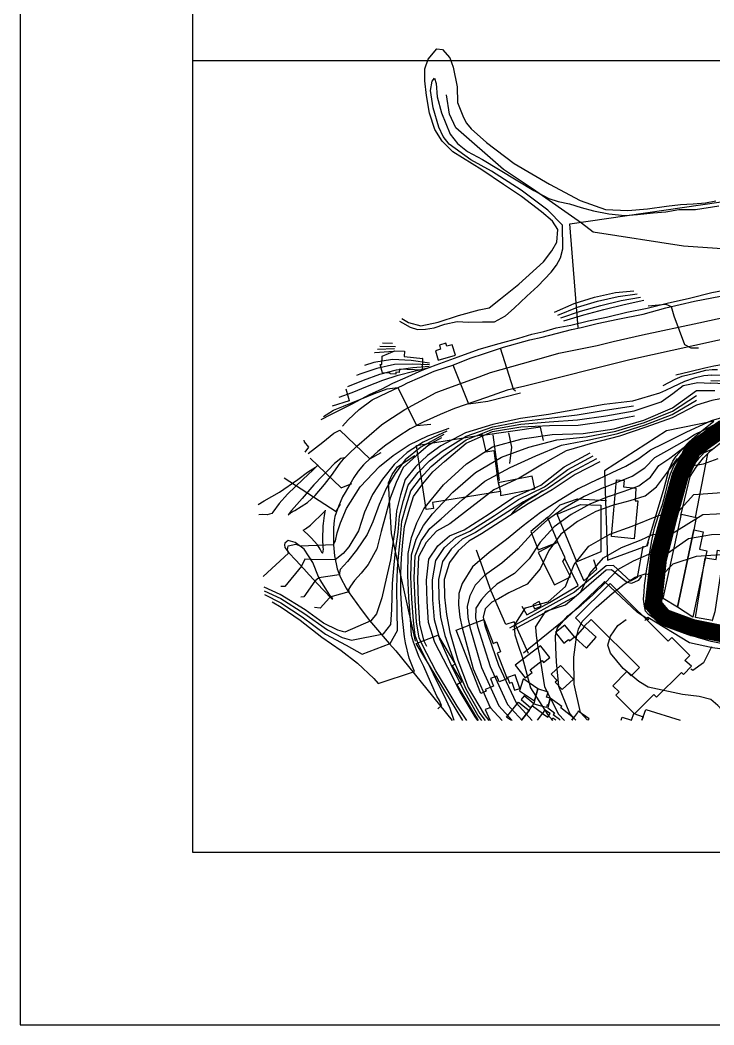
# Model space of a CAD drawing. Header units: millimetres. Extents: x 387 to 811, y 539 to 827.
# Drawn here: x 486.02 to 491.72, y 684.72 to 692.96 of the extents above; entities that cross this region are included whole.
import ezdxf

# ---------------------------------------------------------------- set-up
doc = ezdxf.new("R2010")
doc.units = ezdxf.units.MM
for name, color, linetype in [('7', 8, 'Continuous'), ('CORTE_PAPEL', 7, 'Continuous'), ('FORMATO', 6, 'Continuous')]:
    doc.layers.add(name, color=color, linetype=linetype)

msp = doc.modelspace()

# ---------------------------------------------------------------- linework, layer by layer
msp.add_line((501.0288, 692.6285, 74.5159), (487.4366, 692.6285, 74.5159))
at = {"layer": '7', "extrusion": (0.029306, 0.001412, 0.999569), "elevation": 88.6744}
for points in [[(666.0296, -520.8818), (666.8836, -520.8546), (667.0767, -522.8811), (666.8427, -522.8919), (666.7807, -523.4844), (666.8226, -523.4985), (666.7263, -523.6836), (666.6951, -523.6915)], [(663.5244, -519.426), (664.4171, -519.2702), (664.832, -519.2667), (664.9, -519.2985), (664.9591, -519.3465), (665.045, -519.4915)], [(664.2122, -521.3279), (663.9592, -521.267), (663.9313, -521.2111), (664.0647, -521.0781), (664.0651, -521.0178), (663.8629, -520.7482), (663.5942, -520.1996)], [(663.9672, -521.3046), (663.9342, -521.2743), (663.9127, -521.2183), (663.9235, -521.1798), (664.0321, -521.0606), (664.0302, -521.0164), (663.8318, -520.7624), (663.5764, -520.2258)], [(663.6079, -521.3466), (663.6705, -521.2581), (663.9375, -520.9985), (663.931, -520.9923), (663.647, -520.6664), (663.3834, -520.3045)]]:
    msp.add_lwpolyline(points, dxfattribs=at)
at = {"layer": '7', "const_width": 0.1416, "elevation": 74.5159}
msp.add_lwpolyline([(493.8852, 687.5099), (491.5409, 687.977), (491.3043, 688.0638), (491.2176, 688.1663), (491.2649, 688.5924), (491.4384, 689.2237), (491.5409, 689.4368), (491.7853, 689.6104), (492.0534, 689.6972)], dxfattribs=at)
at = {"layer": '7'}
for points in [[(489.1525, 690.5146, 73.4181), (489.2082, 690.4819, 73.4165), (489.3097, 690.4529, 73.4136), (489.4512, 690.4832, 73.4094), (489.6202, 690.5395, 73.4044), (489.7884, 690.5855, 73.3994), (489.8713, 690.6021, 73.3969), (489.9628, 690.6753, 73.3941), (490.1141, 690.7958, 73.3895), (490.3162, 690.9789, 73.3833), (490.3857, 691.0685, 73.3812), (490.4255, 691.1414, 73.3799), (490.4348, 691.2446, 73.3795), (490.3896, 691.3133, 73.3807), (490.2989, 691.3901, 73.3833), (490.1352, 691.5143, 73.3879), (489.9887, 691.6121, 73.392), (489.8099, 691.7335, 73.3971), (489.5728, 691.8805, 73.4038), (489.4849, 691.9698, 73.4063), (489.4259, 692.0633, 73.4079), (489.3814, 692.1997, 73.409), (489.355, 692.3447, 73.4096), (489.343, 692.4624, 73.4098), (489.3431, 692.5616, 73.4096), (489.3699, 692.6404, 73.4087), (489.4419, 692.7252, 73.4065), (489.4878, 692.7216, 73.4052), (489.5489, 692.6524, 73.4035), (489.5756, 692.5762, 73.4028), (489.607, 692.4144, 73.4021), (489.6119, 692.286, 73.4021), (489.6589, 692.1626, 73.4009), (489.6842, 692.1163, 73.4002), (489.7219, 692.0702, 73.3992), (489.8485, 691.9572, 73.3957), (490.0747, 691.7855, 73.3893), (490.3666, 691.6173, 73.3809), (490.6165, 691.4821, 73.3738), (490.8266, 691.4089, 73.3678), (491.0076, 691.4003, 73.3625), (491.1701, 691.4124, 73.3577), (491.3253, 691.4357, 73.3531), (491.4409, 691.4505, 73.3497), (491.5443, 691.4536, 73.3466), (491.6454, 691.4637, 73.3437), (491.7309, 691.4785, 73.3411)], [(489.1346, 690.4918, 73.4411), (489.1594, 690.4795, 73.4404), (489.2209, 690.4421, 73.4386), (489.2837, 690.4241, 73.4368), (489.347, 690.428, 73.435), (489.4192, 690.4389, 73.4328), (489.5074, 690.4683, 73.4302), (489.6092, 690.49, 73.4272), (489.702, 690.4832, 73.4245), (489.8163, 690.4872, 73.4211), (489.9144, 690.4862, 73.4182), (490.0058, 690.537, 73.4155), (490.0757, 690.5977, 73.4134), (490.1797, 690.6969, 73.4102), (490.2698, 690.7788, 73.4074), (490.3798, 690.8937, 73.404), (490.4225, 690.9517, 73.4027), (490.4557, 691.0123, 73.4016), (490.476, 691.0849, 73.4009), (490.4734, 691.2788, 73.4007), (490.3521, 691.4032, 73.4041), (490.1335, 691.5658, 73.4103), (489.8899, 691.7229, 73.4172), (489.7204, 691.8145, 73.422), (489.5417, 691.9434, 73.4271), (489.4918, 692.0067, 73.4285), (489.4578, 692.0842, 73.4294), (489.411, 692.2412, 73.4305), (489.3889, 692.3842, 73.431), (489.4014, 692.4605, 73.4305), (489.421, 692.485, 73.4299), (489.4344, 692.4426, 73.4295), (489.4451, 692.3321, 73.4294), (489.4793, 692.2009, 73.4286), (489.5502, 692.0273, 73.4267), (489.6114, 691.9494, 73.4251), (489.6919, 691.8849, 73.4228), (489.8149, 691.8176, 73.4193), (490.2369, 691.5653, 73.4073), (490.359, 691.4993, 73.4038), (490.4382, 691.4747, 73.4015), (490.5307, 691.456, 73.3988), (490.6246, 691.4243, 73.3961), (490.7278, 691.3972, 73.3931), (490.8535, 691.374, 73.3895), (490.9827, 691.3586, 73.3857), (491.0883, 691.368, 73.3826), (491.216, 691.381, 73.3788), (491.3203, 691.3886, 73.3757), (491.4264, 691.4085, 73.3726), (491.5647, 691.4075, 73.3686), (491.7566, 691.439, 73.3629)], [(491.918, 691.0633, 73.404), (491.8217, 691.0831, 73.4075), (491.4647, 691.1079, 73.4154), (490.723, 691.223, 73.4352), (490.6293, 691.2967, 73.4325), (490.226, 691.5784, 73.4242), (489.9873, 691.7369, 73.4204), (489.5965, 692.078, 73.4302), (489.5438, 692.1896, 73.4332), (489.52, 692.3481, 73.4355)], [(488.4918, 689.6863, 73.9335), (488.5702, 689.726, 73.931), (488.6799, 689.7815, 73.9273), (488.7464, 689.8141, 73.925), (488.8945, 689.8948, 73.9114), (488.9865, 689.9357, 73.9059), (489.0793, 689.983, 73.9007), (489.1818, 690.0269, 73.8839), (489.3199, 690.0895, 73.8749), (489.4355, 690.1329, 73.8665), (489.616, 690.2001, 73.8514), (489.7876, 690.2616, 73.8369), (489.9529, 690.3083, 73.8223), (490.1135, 690.3526, 73.8012), (490.2211, 690.3865, 73.7953), (490.318, 690.4089, 73.7832), (490.4216, 690.4376, 73.773), (490.5409, 690.4606, 73.7667), (490.6858, 690.4962, 73.7506), (490.8342, 690.5241, 73.7208), (491.001, 690.5654, 73.7129), (491.1661, 690.5989, 73.7006), (491.3308, 690.6413, 73.6771), (491.5159, 690.682, 73.6665), (491.6981, 690.7263, 73.6537), (491.8742, 690.7612, 73.6364)], [(490.4072, 690.567, 73.4934), (490.5678, 690.6385, 73.4886), (490.7347, 690.69, 73.4836), (490.9064, 690.7282, 73.4786), (491.058, 690.7423, 73.4741)], [(490.4331, 690.5427, 73.5151), (490.5945, 690.6069, 73.5103), (490.7606, 690.6561, 73.5054), (490.9303, 690.6951, 73.5003), (491.0851, 690.7161, 73.4958)], [(488.6677, 689.6297, 73.9115), (488.7132, 689.6828, 73.91), (488.8026, 689.7684, 73.9051), (488.91, 689.8468, 73.8975), (489.0373, 689.906, 73.887), (489.1651, 689.9674, 73.8764), (489.1998, 689.9856, 73.8711), (489.3007, 690.0311, 73.8636), (489.4186, 690.0817, 73.8509), (489.5132, 690.1123, 73.8389), (489.5716, 690.1315, 73.8371), (489.7136, 690.1889, 73.8259), (489.8319, 690.2276, 73.8132), (489.93, 690.2607, 73.7988), (489.9878, 690.2792, 73.7947), (490.205, 690.3393, 73.7763), (490.3045, 690.3616, 73.7662), (490.5451, 690.4241, 73.74), (490.6245, 690.4396, 73.7262), (490.7568, 690.4741, 73.7148), (490.926, 690.5096, 73.7024), (491.135, 690.5504, 73.6839), (491.3197, 690.6005, 73.662), (491.5563, 690.6565, 73.6382), (491.7678, 690.6982, 73.6221)], [(490.4589, 690.5185, 73.5368), (490.6209, 690.5753, 73.532), (490.7864, 690.622, 73.5271), (490.9541, 690.6621, 73.5221), (491.112, 690.6902, 73.5175)], [(490.4846, 690.4943, 73.5586), (490.6475, 690.5437, 73.5537), (490.8122, 690.588, 73.5488), (490.9779, 690.6291, 73.5439), (491.1388, 690.664, 73.5391)], [(491.1745, 690.6177, 73.6503), (491.3205, 690.633, 73.646), (491.3651, 690.6131, 73.6448), (491.3871, 690.5364, 73.6442), (491.4735, 690.3017, 73.642), (491.5253, 690.273, 73.6405), (491.5891, 690.2736, 73.6387)], [(488.6815, 689.3661, 73.944), (488.6815, 689.3661, 73.944), (488.7175, 689.4045, 73.935), (488.7842, 689.4668, 73.9244), (488.9882, 689.6431, 73.8991), (489.0212, 689.6667, 73.8927), (489.1797, 689.7674, 73.8725), (489.4359, 689.9061, 73.847), (489.5316, 689.9439, 73.8372), (489.7898, 690.0368, 73.814), (489.8823, 690.0703, 73.8068), (490.3181, 690.1942, 73.7629), (490.4432, 690.229, 73.7562), (490.7582, 690.2932, 73.7191), (490.8889, 690.3244, 73.7074), (491.13, 690.3795, 73.6854), (491.5914, 690.4784, 73.6383), (491.9785, 690.5626, 73.6017)], [(492.2779, 690.4509, 73.5911), (491.025, 690.1754, 73.7058), (490.1627, 689.9601, 73.7774), (490.0191, 689.9273, 73.7913), (489.8498, 689.866, 73.8101), (489.5868, 689.7752, 73.8388), (489.4695, 689.7272, 73.849), (489.3291, 689.6628, 73.8622), (489.2219, 689.6094, 73.8721), (489.1208, 689.5438, 73.886), (489.0233, 689.474, 73.8929), (488.9572, 689.4219, 73.8968), (488.8991, 689.3707, 73.9023), (488.8405, 689.3144, 73.9216), (488.796, 689.2622, 73.9246), (488.7595, 689.2112, 73.9318), (488.7262, 689.1531, 73.9387), (488.6888, 689.088, 73.948), (488.6662, 689.0502, 73.9547), (488.6343, 688.9723, 73.9659), (488.603, 688.8896, 73.9765), (488.5973, 688.8568, 73.983), (488.5936, 688.798, 73.9911), (488.5917, 688.7608, 74.0017), (488.5942, 688.6568, 74.0198), (488.6005, 688.5685, 74.0336), (488.6224, 688.4604, 74.0466), (488.6493, 688.3887, 74.0665), (488.696, 688.3008, 74.0767), (488.7121, 688.2737, 74.0844), (488.8199, 688.1283, 74.1045), (488.8876, 688.0365, 74.1114), (489.0512, 687.8482, 74.1511), (489.1054, 687.7875, 74.1615), (489.5679, 687.2175, 74.2235)], [(488.9953, 690.3138, 73.6474), (489.0764, 690.3121, 73.645)], [(489.0844, 690.2443, 73.7122), (488.9328, 690.2325, 73.7166), (488.9305, 690.2319, 73.7167)], [(489.0928, 690.2646, 73.6894), (488.9531, 690.2604, 73.6935)], [(488.9742, 690.2871, 73.6704), (489.1011, 690.2848, 73.6667)], [(489.9608, 690.2741, 73.7762), (490.067, 689.9376, 73.7735), (490.0869, 689.9219, 73.773)], [(489.3806, 690.1352, 73.7709), (489.2381, 690.1409, 73.7751), (489.0936, 690.1357, 73.7793), (488.9487, 690.1052, 73.7836), (488.8083, 690.0567, 73.7878), (488.7818, 690.047, 73.7886)], [(489.382, 690.1474, 73.7484), (489.2314, 690.1704, 73.7528), (489.0783, 690.1792, 73.7573), (488.9246, 690.1534, 73.7618), (488.8475, 690.1285, 73.7641)], [(489.5724, 690.133, 73.8102), (489.7009, 689.8148, 73.8069), (489.8583, 689.8354, 73.8022), (490.1285, 689.9033, 73.7942)], [(491.4024, 690.0517, 73.9137), (491.5187, 690.0784, 73.9103), (491.64, 690.1088, 73.9066), (491.7151, 690.1268, 73.9044), (491.7925, 690.1398, 73.9021)], [(491.6993, 690.05, 74.0172), (491.9486, 690.0574, 74.0099), (492.1933, 690.104, 74.0026), (492.4389, 690.1407, 73.9954), (492.6845, 690.1263, 73.9882), (492.927, 690.0672, 73.9812), (493.1698, 690.0084, 73.9741), (493.4067, 689.9318, 73.9673), (493.6307, 689.8259, 73.9609), (493.8451, 689.6986, 73.9548), (494.0367, 689.5987, 73.9493), (494.0625, 689.5888, 73.9485), (494.1743, 689.5699, 73.9453), (494.269, 689.5587, 73.9425), (494.3531, 689.5859, 73.94), (494.4805, 689.6287, 73.9362), (494.5775, 689.6722, 73.9333), (494.6819, 689.6928, 73.9302), (494.7857, 689.7149, 73.9272), (494.8907, 689.7323, 73.9241), (494.9952, 689.7526, 73.921), (495.0962, 689.7878, 73.918), (495.1951, 689.828, 73.915), (495.3032, 689.8783, 73.9118)], [(491.6993, 690.05, 74.0172), (491.6325, 690.0428, 74.0191), (491.5535, 690.0239, 74.0215), (491.4726, 689.9981, 74.0239), (491.3762, 689.9497, 74.0268), (491.3185, 689.9222, 74.0285), (491.2697, 689.9006, 74.03), (491.0466, 689.8369, 74.0366), (490.8156, 689.8085, 74.0434), (490.586, 689.7674, 74.0502), (490.3577, 689.7274, 74.057), (490.1276, 689.693, 74.0638), (489.8998, 689.6435, 74.0705), (489.6776, 689.5762, 74.0771), (489.4737, 689.469, 74.0832), (489.3637, 689.3907, 74.0866), (489.2666, 689.2974, 74.0896), (489.1799, 689.1945, 74.0923), (489.1422, 689.0669, 74.0935), (489.1108, 688.9357, 74.0946), (489.0999, 688.8009, 74.0952), (489.0796, 688.6673, 74.0959), (489.06, 688.534, 74.0967), (489.0291, 688.392, 74.0978), (488.989, 688.2224, 74.0992), (488.9466, 688.0904, 74.1007), (488.8982, 688.0352, 74.1021), (488.6862, 687.9422, 74.1085), (488.6285, 687.958, 74.1102), (488.5113, 688.0139, 74.1135), (488.3606, 688.124, 74.1178), (488.1554, 688.2505, 74.1236), (488.0227, 688.309, 74.1274)], [(488.6391, 689.8702, 73.8379), (488.7473, 689.9083, 73.8347), (488.8718, 689.9592, 73.831), (488.9967, 690.0085, 73.8272), (489.1241, 690.0495, 73.8234), (489.2514, 690.082, 73.8197), (489.378, 690.111, 73.8159)], [(488.7095, 689.9575, 73.8133), (488.8401, 690.008, 73.8094), (488.9726, 690.0567, 73.8054), (489.1088, 690.0926, 73.8014), (489.2447, 690.1114, 73.7974), (489.3795, 690.1231, 73.7934)], [(491.2979, 689.9648, 73.9842), (491.3975, 690.0175, 73.9812), (491.4553, 690.0406, 73.9795), (491.5587, 690.0657, 73.9764), (491.6483, 690.089, 73.9737), (491.7011, 690.0963, 73.9722), (491.744, 690.096, 73.9709)], [(495.3135, 689.7764, 73.9789), (495.2127, 689.744, 73.9819), (495.1212, 689.7136, 73.9846), (495.0314, 689.678, 73.9873), (494.9403, 689.6478, 73.99), (494.8455, 689.6386, 73.9928), (494.7552, 689.6168, 73.9955), (494.6577, 689.5895, 73.9984), (494.5668, 689.5591, 74.0011), (494.4431, 689.5284, 74.0048), (494.3176, 689.4942, 74.0085), (494.1876, 689.483, 74.0123), (494.0584, 689.4735, 74.0161), (493.8185, 689.5116, 74.0231), (493.602, 689.6407, 74.0293), (493.3952, 689.7769, 74.0351), (493.1529, 689.8434, 74.0422), (492.9122, 689.9192, 74.0491), (492.6721, 689.9969, 74.056), (492.433, 690.0527, 74.063), (492.1859, 690.0123, 74.0703), (491.9372, 689.9723, 74.0776), (491.6855, 689.9834, 74.085)], [(491.6902, 690.0056, 74.0624), (491.941, 690.0008, 74.055), (492.1885, 690.0429, 74.0477), (492.4351, 690.0819, 74.0404), (492.6762, 690.0399, 74.0334), (492.917, 689.9685, 74.0265), (493.1586, 689.8983, 74.0195), (493.399, 689.8285, 74.0125), (493.6115, 689.7024, 74.0065), (493.8272, 689.5739, 74.0003), (494.0598, 689.5119, 73.9936), (494.1819, 689.5087, 73.99), (494.3003, 689.5221, 73.9865), (494.4097, 689.551, 73.9833), (494.5416, 689.5762, 73.9794), (494.6349, 689.6104, 73.9766), (494.7313, 689.6348, 73.9737), (494.8256, 689.6639, 73.9709), (494.9238, 689.6758, 73.968), (495.0193, 689.7029, 73.9652), (495.1129, 689.7383, 73.9624), (495.2068, 689.7719, 73.9596), (495.3137, 689.813, 73.9564)], [(488.0269, 688.2511, 74.2171), (488.1609, 688.1818, 74.2133), (488.3347, 688.0682, 74.2084), (488.5286, 687.9249, 74.2029), (488.6979, 687.8334, 74.1981), (488.8281, 687.7594, 74.1943), (489.0594, 687.847, 74.1874), (489.1185, 687.9551, 74.1855), (489.1165, 688.1106, 74.1854), (489.1125, 688.308, 74.1852), (489.1187, 688.4598, 74.1848), (489.1291, 688.5901, 74.1843), (489.1423, 688.7203, 74.1838), (489.1551, 688.8507, 74.1832), (489.1887, 688.9772, 74.182), (489.2283, 689.1006, 74.1807), (489.3075, 689.2043, 74.1782), (489.394, 689.3013, 74.1756), (489.4958, 689.3836, 74.1725), (489.6824, 689.5201, 74.1668), (489.8995, 689.6059, 74.1603), (490.1306, 689.6471, 74.1535), (490.3637, 689.6671, 74.1466), (490.5965, 689.6827, 74.1398), (490.8289, 689.7166, 74.1329), (491.0596, 689.7571, 74.1261), (491.2822, 689.8308, 74.1195), (491.3769, 689.9002, 74.1166), (491.4625, 689.9644, 74.114), (491.584, 689.9901, 74.1104), (491.6861, 689.9834, 74.1074)], [(488.5099, 689.71, 73.8868), (488.5629, 689.7441, 73.8852), (488.5927, 689.7612, 73.8843), (488.6741, 689.7955, 73.8819), (488.9304, 689.8979, 73.8742), (489.0331, 689.9359, 73.8711), (489.12, 689.9475, 73.8686), (489.2744, 689.6368, 73.8645), (489.3914, 689.6487, 73.861)], [(488.6949, 689.9361, 73.9141), (488.7213, 689.8423, 73.9228), (488.7215, 689.84, 73.9273), (488.5808, 689.7955, 73.9319)], [(489.2499, 687.8604, 74.2043), (489.2341, 687.9152, 74.2046), (489.2243, 688.0465, 74.2048), (489.2115, 688.2258, 74.2049), (489.2017, 688.4054, 74.2049), (489.205, 688.5852, 74.2046), (489.2326, 688.7164, 74.2036), (489.2781, 688.8383, 74.2021), (489.3349, 688.9517, 74.2002), (489.4957, 689.1484, 74.1952), (489.6845, 689.3223, 74.1895), (489.8979, 689.4605, 74.183), (490.1412, 689.528, 74.1758), (490.3883, 689.5637, 74.1685), (490.6419, 689.5708, 74.161), (490.8952, 689.6102, 74.1536), (491.141, 689.6812, 74.1462), (491.3745, 689.7822, 74.1393), (491.571, 689.9226, 74.1333), (491.7226, 689.9245, 74.1289)], [(489.2879, 687.848, 74.2256), (489.263, 687.914, 74.2262), (489.2491, 688.0347, 74.2265), (489.2369, 688.215, 74.2266), (489.2287, 688.3955, 74.2266), (489.2335, 688.5762, 74.2262), (489.2725, 688.7032, 74.2248), (489.3313, 688.8152, 74.223), (489.4061, 688.9116, 74.2206), (489.5732, 689.0884, 74.2155), (489.7593, 689.2515, 74.2098), (489.9705, 689.3755, 74.2034), (490.1969, 689.4582, 74.1967), (490.4261, 689.5188, 74.1899), (490.6676, 689.5444, 74.1828), (490.9102, 689.5899, 74.1756), (491.1467, 689.6615, 74.1685), (491.3741, 689.7547, 74.1617), (491.571, 689.8832, 74.1558)], [(489.3229, 687.8348, 74.247), (489.297, 687.8943, 74.2477), (489.2737, 688.0226, 74.2482), (489.2626, 688.2042, 74.2483), (489.2555, 688.3855, 74.2482), (489.2619, 688.5672, 74.2478), (489.3123, 688.6902, 74.2461), (489.3847, 688.7922, 74.2439), (489.4772, 688.8713, 74.241), (489.6509, 689.0285, 74.2357), (489.8342, 689.1808, 74.2301), (490.0429, 689.2907, 74.2239), (490.2528, 689.3887, 74.2176), (490.4638, 689.4738, 74.2113), (490.6933, 689.5176, 74.2045), (490.9252, 689.5695, 74.1976), (491.1521, 689.6418, 74.1909), (491.3736, 689.7273, 74.1842), (491.5714, 689.8438, 74.1783)], [(491.8398, 689.87, 74.1928), (491.699, 689.8427, 74.197), (491.5714, 689.8044, 74.2008), (491.373, 689.7, 74.2067), (491.1576, 689.6222, 74.2132), (490.9402, 689.5492, 74.2196), (490.7188, 689.491, 74.2262), (490.5014, 689.429, 74.2327), (490.3087, 689.3191, 74.2385), (490.1155, 689.2058, 74.2443), (489.909, 689.11, 74.2505), (489.7284, 688.9685, 74.256), (489.5484, 688.8312, 74.2615), (489.4379, 688.7691, 74.2648), (489.3522, 688.677, 74.2674), (489.2904, 688.5581, 74.2694), (489.2825, 688.3756, 74.2699), (489.2881, 688.1932, 74.27), (489.2984, 688.0109, 74.2699), (489.3314, 687.8761, 74.2692), (489.3554, 687.8267, 74.2685)], [(488.0248, 688.2803, 74.2172), (488.1595, 688.2162, 74.2133), (488.3491, 688.0961, 74.2079), (488.5424, 687.9593, 74.2024), (488.6649, 687.8976, 74.1989), (488.7411, 687.8755, 74.1967), (489.0035, 687.9279, 74.189), (489.0627, 688.0041, 74.1871), (489.0726, 688.127, 74.1866), (489.0761, 688.3415, 74.1862), (489.0906, 688.4971, 74.1856), (489.1057, 688.6289, 74.185), (489.1224, 688.7605, 74.1843), (489.1342, 688.8932, 74.1838), (489.1668, 689.022, 74.1826), (489.2055, 689.1475, 74.1813), (489.2885, 689.2509, 74.1787), (489.3802, 689.3461, 74.1759), (489.486, 689.4263, 74.1727), (489.6813, 689.5482, 74.1668), (489.901, 689.6248, 74.1602), (490.1305, 689.6701, 74.1535), (490.3621, 689.6974, 74.1466), (490.5927, 689.7252, 74.1398), (490.8236, 689.7626, 74.133), (491.0544, 689.7969, 74.1262)], [(489.1753, 687.9039, 74.1615), (489.1568, 688.0813, 74.1618), (489.1468, 688.2647, 74.1618), (489.146, 688.4228, 74.1616), (489.1517, 688.5515, 74.1613), (489.1614, 688.6798, 74.1608), (489.1752, 688.808, 74.1602), (489.2099, 688.9322, 74.1591), (489.2503, 689.0535, 74.1577), (489.326, 689.1575, 74.1553), (489.4073, 689.2566, 74.1528), (489.5047, 689.3407, 74.1498), (489.6828, 689.4918, 74.1444), (489.8972, 689.5869, 74.138), (490.1302, 689.6243, 74.1311), (490.3649, 689.637, 74.1242), (490.5997, 689.6402, 74.1173), (490.8337, 689.6708, 74.1104), (491.0642, 689.7169, 74.1036)], [(490.7649, 689.1964, 74.3823), (490.8787, 689.2498, 74.3789), (490.9921, 689.3035, 74.3755), (491.0982, 689.3671, 74.3723), (491.1953, 689.4369, 74.3694), (491.3024, 689.4893, 74.3661), (491.4922, 689.5852, 74.3605), (491.6965, 689.6763, 74.3543), (491.7999, 689.7063, 74.3513), (491.9805, 689.752, 74.3459), (492.0485, 689.6564, 74.344)], [(490.8115, 689.1272, 74.4035), (490.9283, 689.174, 74.4), (491.0448, 689.2219, 74.3965), (491.1469, 689.2894, 74.3934), (491.2291, 689.3729, 74.3909), (491.3281, 689.4287, 74.3879), (491.4917, 689.5213, 74.383), (491.5544, 689.5636, 74.3811), (491.6347, 689.5997, 74.3787), (491.7412, 689.6552, 74.3755), (491.8273, 689.568, 74.3731)], [(491.1656, 688.6457, 74.5437), (491.3065, 689.1233, 74.5175), (491.3475, 689.277, 74.4941), (491.3773, 689.3448, 74.4844), (491.4062, 689.3862, 74.479), (491.4452, 689.4326, 74.4778), (491.5117, 689.5026, 74.4735), (491.6018, 689.5826, 74.4638), (491.7143, 689.6713, 74.4422), (491.3258, 689.5931, 74.4508), (490.8169, 689.265, 74.4787), (490.843, 688.5311, 74.5993), (491.1706, 688.6533, 74.5525), (491.1793, 688.6821, 74.5522)], [(493.4863, 687.5084, 74.6085), (491.6924, 687.8656, 74.6121), (491.5805, 687.8964, 74.6169), (491.5085, 687.9197, 74.6156), (491.3929, 687.9623, 74.6208), (491.3211, 687.9997, 74.6244), (491.2519, 688.0349, 74.6118), (491.1789, 688.0863, 74.6022), (491.1542, 688.1146, 74.6035), (491.1444, 688.1544, 74.6024), (491.1378, 688.2128, 74.5971), (491.1433, 688.2687, 74.5935), (491.1467, 688.3236, 74.5853), (491.1651, 688.461, 74.5603), (491.1715, 688.5034, 74.5563), (491.2048, 688.691, 74.5451), (491.2271, 688.7951, 74.5304), (491.26, 688.8981, 74.5154), (491.2921, 688.9889, 74.5069), (491.3149, 689.0697, 74.5008), (491.3441, 689.1972, 74.4751), (491.3585, 689.2404, 74.4755), (491.3902, 689.3098, 74.4554), (491.4426, 689.39, 74.4481), (491.5269, 689.4904, 74.4332), (491.6062, 689.5591, 74.4292), (491.7151, 689.6328, 74.4129)], [(489.5235, 689.5893, 73.9919), (489.3298, 689.4999, 73.9977), (489.1982, 689.4154, 74.0017), (489.0911, 689.3161, 74.0049), (488.9955, 689.1973, 74.0079), (488.913, 689.0698, 74.0105), (488.8468, 688.9257, 74.0127), (488.7972, 688.7725, 74.0143), (488.7196, 688.6406, 74.0168), (488.6727, 688.5874, 74.0182), (488.6066, 688.5357, 74.0202), (488.4111, 688.5377, 74.026), (488.3571, 688.54, 74.0276), (488.3304, 688.4823, 74.0284), (488.1935, 688.3167, 74.0327), (488.1617, 688.3157, 74.0336)], [(489.499, 689.5616, 74.0151), (489.3109, 689.4589, 74.0207), (489.1816, 689.3537, 74.0247), (489.0997, 689.2428, 74.0272), (489.0265, 689.1185, 74.0295), (488.9675, 688.9875, 74.0315), (488.9152, 688.8459, 74.0332), (488.8688, 688.7425, 74.0347), (488.783, 688.6126, 74.0374), (488.7085, 688.5212, 74.0397), (488.6471, 688.4543, 74.0416), (488.6384, 688.412, 74.0419), (488.4731, 688.3862, 74.0468), (488.4389, 688.3605, 74.0478), (488.349, 688.2313, 74.0507), (488.3242, 688.2283, 74.0514)], [(488.384, 689.4069, 73.9134), (488.5053, 689.4998, 73.9097), (488.5967, 689.574, 73.9069), (488.6438, 689.5995, 73.9055), (488.8899, 689.3638, 73.8986), (488.9849, 689.4137, 73.8957)], [(488.8122, 689.1329, 73.9909), (488.9698, 689.2998, 73.9861), (489.0824, 689.3894, 73.9827), (489.2149, 689.4767, 73.9786), (489.3684, 689.5509, 73.974), (489.5423, 689.6153, 73.9688)], [(490.3155, 689.5145, 74.2205), (490.2912, 689.6228, 74.1993), (489.7986, 689.5509, 74.2159)], [(489.901, 689.5608, 74.2348), (489.9195, 689.4178, 74.2338), (489.9522, 689.186, 74.2523)], [(490.0411, 689.3239, 74.2295), (490.0567, 689.4579, 74.2226), (490.0327, 689.5751, 74.2125)], [(491.4427, 688.8983, 74.5729), (491.5191, 689.2179, 74.5015), (491.5685, 689.2934, 74.5002), (491.6298, 689.3717, 74.4826), (491.6877, 689.4283, 74.4671), (491.7567, 689.4821, 74.4583), (491.8139, 689.5233, 74.4429), (491.8995, 689.5652, 74.4401), (491.9622, 689.5911, 74.438), (492.0203, 689.6163, 74.4472)], [(488.3596, 689.4172, 73.8916), (488.39, 689.4595, 73.8907), (488.3559, 689.5032, 73.8916), (488.3527, 689.5171, 73.8917)], [(489.4792, 689.5355, 74.0381), (489.4256, 689.5045, 74.0397), (489.3682, 689.4691, 74.0415), (489.3116, 689.4241, 74.0432), (489.2702, 689.3868, 74.0445), (489.1648, 689.2922, 74.0477), (489.1082, 689.1699, 74.0495), (489.0573, 689.0399, 74.0512), (489.022, 688.9052, 74.0524), (488.9834, 688.766, 74.0537), (488.9478, 688.6246, 74.055), (488.8777, 688.4952, 74.0572), (488.8199, 688.4257, 74.059), (488.7644, 688.365, 74.0607), (488.7317, 688.3199, 74.0618), (488.7157, 688.2917, 74.0623), (488.7186, 688.2722, 74.0622), (488.5809, 688.2331, 74.0663), (488.5603, 688.2219, 74.0669), (488.4838, 688.1373, 74.0693), (488.4366, 688.1443, 74.0707)], [(490.858, 689.0578, 74.4247), (490.9781, 689.0984, 74.4211), (491.0978, 689.1406, 74.4175), (491.1959, 689.2117, 74.4145), (491.2631, 689.3087, 74.4124), (491.3534, 689.3682, 74.4097), (491.4957, 689.479, 74.4054), (491.6254, 689.4088, 74.4017), (491.7185, 689.4501, 74.3989)], [(491.7645, 689.5241, 74.4113), (491.6649, 689.4458, 74.4272), (491.588, 689.3653, 74.4374), (491.5404, 689.3056, 74.4449), (491.4979, 689.2304, 74.4541), (491.4779, 689.1731, 74.4584), (491.4501, 689.0602, 74.4775), (491.4224, 688.9289, 74.5007), (491.3355, 688.5849, 74.5695), (491.2754, 688.3499, 74.6012), (491.2716, 688.1889, 74.6072), (491.2779, 688.1753, 74.6068), (491.3068, 688.1448, 74.6051), (491.3496, 688.1104, 74.6027), (491.4041, 688.0796, 74.6023), (491.4801, 688.0502, 74.6057), (491.5703, 688.0312, 74.6085), (491.6837, 688.0107, 74.6128), (491.884, 687.9639, 74.6133)], [(489.7776, 687.2176, 74.3019), (489.7556, 687.2471, 74.3025), (489.6339, 687.451, 74.3058), (489.5313, 687.6527, 74.3085), (489.4234, 687.8554, 74.3114), (489.3725, 688.0205, 74.3126), (489.3612, 688.194, 74.3127), (489.3573, 688.3679, 74.3126), (489.3753, 688.5398, 74.3118), (489.4479, 688.6499, 74.3095), (489.5437, 688.7317, 74.3066), (489.6659, 688.7805, 74.3029), (489.8711, 688.9121, 74.2967), (490.073, 689.0474, 74.2906), (490.2942, 689.1478, 74.284), (490.4854, 689.2977, 74.2782), (490.6983, 689.4122, 74.2718)], [(489.8114, 687.2176, 74.3233), (489.7785, 687.2599, 74.3242), (489.6618, 687.4635, 74.3274), (489.5587, 687.6725, 74.3301), (489.4646, 687.8843, 74.3326), (489.4218, 688.0419, 74.3336), (489.4087, 688.2059, 74.3337), (489.4055, 688.3702, 74.3336), (489.4316, 688.5304, 74.3326), (489.5036, 688.6362, 74.3303), (489.5965, 688.7173, 74.3275), (489.7126, 688.7699, 74.324), (489.9135, 688.8983, 74.318), (490.112, 689.0295, 74.312), (490.325, 689.1345, 74.3056), (490.5156, 689.2762, 74.2998), (490.7251, 689.3875, 74.2935)], [(491.5641, 688.8829, 74.5328), (491.6644, 689.4051, 74.4589)], [(488.4678, 689.3137, 73.9451), (488.4482, 689.2946, 73.9478), (488.4223, 689.2695, 73.9483), (488.3437, 689.1961, 73.9613), (488.2162, 689.0741, 73.9728), (488.1481, 688.9978, 73.9808), (488.0938, 688.9262, 73.9905), (488.088, 688.9151, 73.9927), (488.0478, 688.9043, 73.9984), (488.0071, 688.9054, 74.0001), (487.9795, 688.9033, 74.0011)], [(488.6842, 689.3714, 73.9201), (488.6531, 689.3647, 73.9233), (488.6019, 689.3239, 73.9313), (488.5461, 689.268, 73.9413), (488.5039, 689.2241, 73.9467), (488.4325, 689.1491, 73.9525), (488.3358, 689.0384, 73.9676), (488.2482, 688.9393, 73.9849), (488.2208, 688.9049, 73.9875), (488.2408, 688.9191, 73.9914), (488.2755, 688.9389, 73.9906), (488.3783, 689.0045, 73.9834), (488.4427, 689.0635, 73.9774), (488.5188, 689.152, 73.965), (488.5764, 689.2264, 73.9484), (488.6489, 689.3264, 73.934), (488.6757, 689.3608, 73.9246), (488.6781, 689.369, 73.9248)], [(488.4002, 689.3693, 73.9354), (488.6547, 689.126, 73.9283), (488.744, 689.1597, 73.9256)], [(490.752, 689.3626, 74.3152), (490.546, 689.2549, 74.3213), (490.3559, 689.1212, 74.3271), (490.151, 689.0116, 74.3333), (489.9558, 688.8846, 74.3392), (489.7589, 688.7593, 74.3451), (489.6495, 688.703, 74.3484), (489.5594, 688.6223, 74.3512), (489.4882, 688.521, 74.3534), (489.4536, 688.3724, 74.3546), (489.4562, 688.2175, 74.3548), (489.4712, 688.0635, 74.3545), (489.5058, 687.9135, 74.3537), (489.586, 687.6925, 74.3517), (489.68, 687.4756, 74.3493), (489.7937, 687.2739, 74.3462), (489.8387, 687.2177, 74.345)], [(490.7795, 689.3379, 74.3593), (490.5773, 689.2334, 74.3653), (490.3874, 689.1082, 74.3711), (490.1906, 688.9938, 74.377), (489.9989, 688.8709, 74.3828), (489.8063, 688.7488, 74.3886), (489.7028, 688.6888, 74.3917), (489.6158, 688.6087, 74.3944), (489.5451, 688.5115, 74.3966), (489.5025, 688.3744, 74.3981), (489.5044, 688.2294, 74.3982), (489.5212, 688.0849, 74.3979), (489.5477, 687.9424, 74.3973), (489.6142, 687.7123, 74.3957), (489.6991, 687.4875, 74.3935)], [(490.9046, 688.9885, 74.4458), (491.0278, 689.0226, 74.4422), (491.1507, 689.0589, 74.4385), (491.2446, 689.134, 74.4357), (491.3495, 689.2753, 74.4324), (491.4162, 689.3667, 74.4303), (491.5447, 689.3086, 74.4266), (491.6304, 689.3208, 74.4241), (491.7511, 689.3657, 74.4205)], [(487.9734, 688.9871, 73.9978), (488.0249, 689.0177, 73.9924), (488.1492, 689.0907, 73.9801), (488.3008, 689.1946, 73.9605), (488.3793, 689.2536, 73.9496), (488.4459, 689.2954, 73.9456)], [(488.1876, 689.2076, 73.9643), (488.6157, 688.9315, 73.9521), (488.6502, 688.9905, 73.951)], [(490.7649, 689.1964, 74.3823), (490.6009, 689.1175, 74.3872), (490.4449, 689.0226, 74.392), (490.2928, 688.9221, 74.3966), (490.1493, 688.8137, 74.4009), (490.0137, 688.702, 74.405), (489.8692, 688.5942, 74.4094), (489.7334, 688.4778, 74.4136), (489.6495, 688.3411, 74.4162), (489.6213, 688.2585, 74.4172), (489.6185, 688.1659, 74.4174), (489.6301, 688.0656, 74.4172), (489.6503, 687.9774, 74.4167)], [(488.0161, 688.3991, 74.0153), (488.2233, 688.5898, 74.009), (488.216, 688.6171, 74.0091), (488.2205, 688.6503, 74.009), (488.2828, 688.6619, 74.0071), (488.3195, 688.6497, 74.0061), (488.5955, 688.6599, 73.998), (488.5977, 688.6725, 73.9979), (488.6087, 688.6896, 73.9975), (488.6218, 688.7556, 73.9971), (488.6518, 688.839, 73.9961), (488.6996, 688.956, 73.9945), (488.8122, 689.1329, 73.9909)], [(490.8115, 689.1272, 74.4035), (490.6492, 689.055, 74.4084), (490.4946, 688.9646, 74.413), (490.3483, 688.8632, 74.4174), (490.2193, 688.7462, 74.4214), (490.1059, 688.6219, 74.4249), (489.9738, 688.5077, 74.4289), (489.8328, 688.4063, 74.4332), (489.7564, 688.3257, 74.4356), (489.711, 688.238, 74.437), (489.6902, 688.1549, 74.4377), (489.6953, 688.0625, 74.4377), (489.7122, 687.983, 74.4373)], [(490.858, 689.0578, 74.4247), (490.6974, 688.9923, 74.4295), (490.5445, 688.9066, 74.4341), (490.4041, 688.8041, 74.4383), (490.2893, 688.6784, 74.4419), (490.1982, 688.5421, 74.4447), (490.0783, 688.4211, 74.4484), (489.9324, 688.335, 74.4528), (489.8481, 688.2564, 74.4554), (489.8063, 688.2097, 74.4567), (489.761, 688.1385, 74.4581), (489.7571, 688.0595, 74.4583), (489.7741, 687.989, 74.458)], [(490.057, 688.9118, 74.3377), (490.0929, 688.9539, 74.3523), (490.1366, 688.989, 74.3443), (490.1909, 689.0259, 74.3424), (490.2586, 689.0674, 74.3312), (490.3074, 689.103, 74.3252)], [(491.2565, 688.8975, 74.4805), (491.4198, 688.9252, 74.4757), (491.5512, 689.0715, 74.4716), (491.7807, 689.0863, 74.4649), (492.0103, 689.1008, 74.4581), (492.2035, 688.9838, 74.4526), (492.4204, 688.9042, 74.4464), (492.6395, 688.8271, 74.4401), (492.8625, 688.7607, 74.4336), (493.0862, 688.6591, 74.4272), (493.2985, 688.543, 74.4211), (493.353, 688.524, 74.4196), (493.3982, 688.4808, 74.4183), (493.5049, 688.5443, 74.4151), (493.5777, 688.491, 74.413), (493.712, 688.3971, 74.4092), (493.9303, 688.3331, 74.4029), (494.1871, 688.2881, 74.3955), (494.39, 688.3131, 74.3895)], [(490.9046, 688.9885, 74.4458), (490.7453, 688.9297, 74.4506), (490.5945, 688.8485, 74.4551), (490.4597, 688.7452, 74.4592), (490.3593, 688.6106, 74.4623), (490.2904, 688.462, 74.4646), (490.1829, 688.3347, 74.4679), (490.0319, 688.2636, 74.4724), (489.9474, 688.2139, 74.475), (489.8929, 688.1863, 74.4766), (489.8371, 688.1338, 74.4783), (489.8216, 688.0633, 74.4789), (489.836, 687.9946, 74.4786)], [(490.3511, 688.8826, 74.5183), (490.4525, 688.985, 74.5152), (490.5968, 689.0355, 74.5102), (490.8322, 689.0201, 74.5067)], [(488.5235, 688.9428, 73.9902), (488.5174, 688.8972, 73.9941), (488.5073, 688.8337, 74.0023), (488.5064, 688.8127, 74.0019), (488.5036, 688.7027, 74.0134), (488.5051, 688.6398, 74.0213), (488.507, 688.6223, 74.0208), (488.5014, 688.5882, 74.0248), (488.4998, 688.588, 74.0249), (488.4833, 688.6214, 74.024), (488.4625, 688.6568, 74.0187), (488.4108, 688.7153, 74.006), (488.3928, 688.731, 74.0002), (488.343, 688.7782, 73.9985), (488.3633, 688.7894, 73.9956), (488.4046, 688.8196, 73.9923), (488.4326, 688.8473, 73.9897), (488.4881, 688.9006, 73.9839), (488.526, 688.9391, 73.981)], [(490.0747, 687.9918, 74.5164), (490.1675, 688.1395, 74.5135), (490.3561, 688.1894, 74.5079), (490.4982, 688.3151, 74.5036), (490.5676, 688.4955, 74.5013), (490.6896, 688.6477, 74.4975), (490.861, 688.7446, 74.4923), (491.0445, 688.8108, 74.4869), (491.259, 688.8981, 74.4804)], [(491.2098, 688.7411, 74.5045), (491.3731, 688.7492, 74.4997), (491.6237, 688.9074, 74.4922), (491.8479, 688.9164, 74.4856), (492.0719, 688.9247, 74.479), (492.2687, 688.8326, 74.4734), (492.4831, 688.7677, 74.4672), (492.6988, 688.7035, 74.4609), (492.9113, 688.6307, 74.4548), (493.1406, 688.556, 74.4482), (493.3419, 688.4553, 74.4424), (493.4818, 688.3774, 74.4384), (493.5453, 688.3361, 74.4366), (493.588, 688.2948, 74.4354), (493.7026, 688.3475, 74.432), (493.7455, 688.3033, 74.4308), (493.9561, 688.2348, 74.4247), (494.1945, 688.2034, 74.4178), (494.3991, 688.2518, 74.4117)], [(490.2513, 687.9832, 74.5337), (490.3357, 688.1134, 74.5311), (490.4965, 688.166, 74.5263), (490.6242, 688.2731, 74.5224), (490.6965, 688.4225, 74.52), (490.808, 688.5509, 74.5166), (490.9578, 688.6358, 74.5121), (491.1171, 688.6978, 74.5073), (491.2098, 688.7411, 74.5045)], [(491.3327, 688.5854, 74.5236), (491.5077, 688.7098, 74.5183), (491.6964, 688.7431, 74.5127), (491.9152, 688.7464, 74.5063), (492.1336, 688.7486, 74.4999), (492.3337, 688.6812, 74.4941), (492.5456, 688.6314, 74.488), (492.7581, 688.5799, 74.4818), (492.9727, 688.5338, 74.4756), (493.1844, 688.4635, 74.4695), (493.4185, 688.3743, 74.4627), (493.5582, 688.2965, 74.4587), (493.658, 688.2216, 74.4559), (493.7125, 688.1664, 74.4544), (493.8292, 688.211, 74.4509), (493.8902, 688.1613, 74.4492), (493.9818, 688.1364, 74.4466), (494.1982, 688.1407, 74.4402), (494.4083, 688.1902, 74.434)], [(488.5867, 688.2168, 74.0868), (488.5692, 688.2365, 74.0855), (488.5445, 688.2737, 74.0848), (488.4825, 688.3704, 74.0598), (488.4712, 688.3941, 74.0585), (488.4236, 688.5128, 74.0512), (488.3529, 688.6223, 74.0244), (488.2774, 688.6758, 74.0149), (488.2219, 688.693, 74.0149), (488.1937, 688.6722, 74.0158), (488.1907, 688.6576, 74.0154), (488.1938, 688.6348, 74.0149), (488.2274, 688.5908, 74.0331), (488.2842, 688.5322, 74.0367), (488.3494, 688.4601, 74.0508), (488.3937, 688.4128, 74.0549), (488.5061, 688.2913, 74.0709), (488.5851, 688.2104, 74.0687), (488.5731, 688.2333, 74.0697), (488.5696, 688.2361, 74.0698)], [(490.1935, 687.7649, 74.5745), (490.0764, 688.0259, 74.5567), (490.0077, 688.004, 74.5817), (489.8875, 688.2764, 74.5034), (489.7678, 688.6142, 74.4209)], [(490.4281, 687.9747, 74.551), (490.5163, 688.0741, 74.5483), (490.6256, 688.1632, 74.5449), (490.7192, 688.2455, 74.5421), (490.8252, 688.3494, 74.5388), (490.9265, 688.4539, 74.5357), (491.055, 688.5271, 74.5318), (491.1813, 688.5821, 74.528), (491.3327, 688.5854, 74.5236)], [(491.3807, 688.5031, 74.5447), (491.5708, 688.564, 74.5391), (491.7691, 688.5791, 74.5332), (491.9821, 688.5764, 74.527), (492.1952, 688.5725, 74.5208), (492.3989, 688.53, 74.5148), (492.6081, 688.4951, 74.5088), (492.8175, 688.4564, 74.5027), (493.0278, 688.4203, 74.4966), (493.2389, 688.3862, 74.4904), (493.4354, 688.3061, 74.4848), (493.6124, 688.2064, 74.4797), (493.7537, 688.1123, 74.4757), (493.7997, 688.0728, 74.4744), (493.9191, 688.1129, 74.4709), (493.9745, 688.0613, 74.4693), (494.2573, 688.0726, 74.461), (494.4174, 688.129, 74.4562)], [(490.1389, 688.1549, 74.5235), (490.1801, 688.084, 74.5781), (490.2517, 688.1228, 74.5757), (490.3648, 688.1842, 74.5721), (490.6005, 688.3227, 74.5755), (490.4931, 688.5389, 74.5171)], [(490.5809, 688.5102, 74.5879), (490.6462, 688.3626, 74.592), (490.7541, 688.4571, 74.5885), (490.7297, 688.5358, 74.5896)], [(490.6047, 687.9661, 74.5682), (490.6333, 688.0282, 74.5673), (490.7476, 688.1447, 74.5638), (490.8787, 688.2577, 74.5598), (490.9784, 688.335, 74.5568), (491.0692, 688.3929, 74.554), (491.1518, 688.4184, 74.5516), (491.2822, 688.3995, 74.5478), (491.3807, 688.5031, 74.5447)], [(488.0885, 688.1893, 74.2154), (488.1623, 688.1473, 74.2133), (488.3205, 688.0401, 74.2088), (488.4974, 687.9011, 74.2038), (488.6549, 687.7903, 74.1994), (488.7908, 687.6862, 74.1955), (488.9232, 687.5612, 74.1918), (488.9596, 687.5196, 74.1908), (489.257, 687.6192, 74.182), (489.2141, 687.7291, 74.1831), (489.185, 687.8535, 74.1837), (489.176, 687.9039, 74.1839)], [(489.7741, 687.989, 74.458), (489.8774, 687.66, 74.4554), (490.0215, 687.3481, 74.4516), (490.1401, 687.2178, 74.4483)], [(489.836, 687.9946, 74.4786), (489.9472, 687.6693, 74.4758), (490.0933, 687.3602, 74.4719), (490.2221, 687.2178, 74.4683)], [(490.0747, 687.9918, 74.5164), (490.0824, 687.9204, 74.5163), (490.1105, 687.8264, 74.5156), (490.1402, 687.7379, 74.5149), (490.2104, 687.4857, 74.5132), (490.3511, 687.2626, 74.5094), (490.3939, 687.2179, 74.5082)], [(491.8453, 687.218, 74.5778), (491.838, 687.2402, 74.578), (491.7483, 687.3402, 74.5805), (491.6903, 687.388, 74.5821), (491.5949, 687.4143, 74.5849), (491.4583, 687.4305, 74.5888), (491.1762, 687.4913, 74.597), (491.0984, 687.5379, 74.5992), (490.9697, 687.6443, 74.6029), (490.8673, 687.7697, 74.6057), (490.8458, 687.8344, 74.6062), (490.8657, 687.9076, 74.6056), (490.926, 687.9972, 74.6037), (490.9952, 688.0438, 74.6016)], [(491.1475, 688.0362, 74.6525), (491.1716, 688.0643, 74.6518), (491.5137, 687.8561, 74.6461), (491.704, 687.8151, 74.6464), (491.8465, 687.7957, 74.7176)], [(489.2715, 687.8486, 74.4561), (489.4484, 687.9153, 74.4618), (489.5918, 687.6787, 74.4521), (489.5675, 687.6638, 74.4526), (489.646, 687.5344, 74.4473), (489.6041, 687.5089, 74.4486), (489.7807, 687.2178, 74.4407)], [(489.6503, 687.9774, 74.4167), (489.7384, 687.6414, 74.4146), (489.8778, 687.3241, 74.411), (489.976, 687.2178, 74.4082)], [(489.7122, 687.983, 74.4373), (489.8079, 687.6507, 74.435), (489.9498, 687.336, 74.4313), (490.0582, 687.2178, 74.4283)], [(490.2513, 687.9832, 74.5337), (490.2561, 687.9128, 74.5337), (490.2697, 687.8166, 74.5334), (490.2859, 687.7374, 74.533), (490.3248, 687.4923, 74.5323), (490.4403, 687.2691, 74.5292), (490.4886, 687.2179, 74.5278)], [(490.4281, 687.9747, 74.551), (490.4122, 687.9116, 74.5515), (490.4151, 687.8147, 74.5516), (490.4199, 687.6985, 74.5516), (490.4392, 687.4991, 74.5513), (490.5297, 687.2755, 74.549), (490.5831, 687.218, 74.5475)], [(490.6772, 687.218, 74.5672), (490.6189, 687.2817, 74.5688), (490.5692, 687.5146, 74.5699), (490.5667, 687.7359, 74.5697), (490.5874, 687.9015, 74.5688), (490.6047, 687.9661, 74.5682)], [(489.449, 687.311, 74.1992), (489.4798, 687.3403, 74.1983), (489.462, 687.3797, 74.1987), (489.4411, 687.417, 74.1993), (489.3901, 687.5332, 74.2006), (489.3341, 687.6605, 74.2021), (489.2972, 687.7359, 74.2031), (489.2739, 687.7946, 74.2037), (489.2499, 687.8604, 74.2043)], [(489.6542, 687.2178, 74.4349), (489.2715, 687.8486, 74.4561)], [(489.5833, 687.2175, 74.2178), (489.5505, 687.3151, 74.2187), (489.5188, 687.3866, 74.2195), (489.4126, 687.5967, 74.2223), (489.3222, 687.7758, 74.2247), (489.2879, 687.848, 74.2256)], [(489.6864, 687.2175, 74.2372), (489.6066, 687.3353, 74.2394), (489.5175, 687.4854, 74.2418), (489.4342, 687.6231, 74.2441), (489.3229, 687.8348, 74.247)], [(491.6954, 687.8222, 74.6489), (491.6289, 687.6898, 74.6508), (491.541, 687.6255, 74.6537), (491.5268, 687.6382, 74.6541)], [(489.6984, 687.4874, 74.3711), (489.8288, 687.2655, 74.3676), (489.8688, 687.2177, 74.3665)], [(490.0472, 687.2181, 74.6464), (490.014, 687.2447, 74.6481), (490.1125, 687.3673, 74.6511)], [(490.1125, 687.3673, 74.6511), (490.1985, 687.2995, 74.6511), (490.1361, 687.2181, 74.6462)], [(490.136, 687.2181, 74.6401), (490.1984, 687.2995, 74.6466), (490.2131, 687.3211, 74.6354), (490.2266, 687.337, 74.6462), (490.3077, 687.2755, 74.6421), (490.264, 687.2181, 74.6387)], [(490.4576, 687.3196, 74.6145), (490.4658, 687.3304, 74.615), (490.3711, 687.4006, 74.6172), (490.3509, 687.3201, 74.6159), (490.4058, 687.2791, 74.6159), (490.3965, 687.2667, 74.6159), (490.4481, 687.2278, 74.6134), (490.4482, 687.218, 74.6132)], [(489.8831, 687.3225, 74.4696), (489.8379, 687.3058, 74.4712), (489.8775, 687.2178, 74.4696)], [(490.5485, 687.218, 74.613), (490.564, 687.2398, 74.6093), (490.4576, 687.3196, 74.6145)], [(490.6911, 687.2295, 74.6132), (490.601, 687.292, 74.6178), (490.5944, 687.2821, 74.6178), (490.564, 687.2398, 74.6093), (490.5485, 687.218, 74.613)], [(490.953, 687.2182, 74.719), (490.962, 687.2453, 74.7208), (491.0398, 687.2194, 74.7286), (491.0573, 687.2727, 74.72), (491.1333, 687.2469, 74.703), (491.1238, 687.2182, 74.7044)], [(491.1238, 687.2182, 74.7044), (491.1333, 687.2469, 74.703), (491.1562, 687.3069, 74.7047), (491.4383, 687.2182, 74.7041)], [(490.417, 687.2181, 74.6207), (490.3932, 687.2353, 74.6156), (490.3807, 687.218, 74.6177)], [(490.6832, 687.218, 74.6133), (490.6911, 687.2295, 74.6132)]]:
    msp.add_polyline3d(points, dxfattribs=at)
for points in [[(489.5935, 690.2146, 73.6789), (489.5681, 690.2994, 73.6609), (489.524, 690.2865, 73.6624), (489.5161, 690.3128, 73.6586), (489.4617, 690.2967, 73.6604), (489.4721, 690.2624, 73.6684), (489.4296, 690.2499, 73.6699), (489.453, 690.173, 73.6945)], [(489.134, 690.0993, 73.8242), (489.1329, 690.0718, 73.8328), (489.1056, 690.073, 73.8338), (489.1048, 690.0574, 73.8336), (489.059, 690.0594, 73.8352), (489.0592, 690.0657, 73.8356), (488.9958, 690.0685, 73.8377), (488.9764, 690.1382, 73.8218), (488.9894, 690.1377, 73.8057), (488.9919, 690.2063, 73.789), (489.0963, 690.2485, 73.7858), (489.1747, 690.2451, 73.7826), (489.1728, 690.2023, 73.7821), (489.3253, 690.1862, 73.7758), (489.3247, 690.1866, 73.7851), (489.3206, 690.091, 73.7945)], [(489.4052, 689.0061, 74.3015), (489.4131, 688.9565, 74.3002), (489.3535, 688.9468, 74.2937), (489.2749, 689.4685, 74.2724), (489.2751, 689.473, 74.2724), (489.8113, 689.56, 74.2671), (489.8115, 689.5658, 74.274), (489.8443, 689.4205, 74.5351), (489.9088, 689.4309, 74.4993), (489.9426, 689.1789, 74.2801), (489.9625, 689.0959, 74.4888)], [(490.2443, 689.1172, 74.292), (490.224, 689.2214, 74.2945), (489.9438, 689.1669, 74.2801), (489.9628, 689.096, 74.4888), (489.9628, 689.0621, 74.3196)], [(490.9157, 689.1906, 74.5217), (490.9777, 689.1843, 74.5192), (490.9731, 689.1331, 74.5343), (491.0736, 689.123, 74.5302), (491.0678, 689.019, 74.6948), (491.0906, 689.0177, 74.6667), (491.0906, 689.0177, 74.6669), (491.0913, 689.0177, 74.6916), (491.0598, 688.7062, 74.6871), (490.8736, 688.7252, 74.6921)], [(490.4297, 688.9097, 74.8271), (490.6208, 688.9874, 74.8324), (490.788, 688.9819, 74.8327), (490.7879, 688.9819, 74.8305), (490.7869, 688.6001, 74.8234), (490.5887, 688.5193, 74.8298)], [(491.4482, 688.9089, 74.566), (491.5699, 688.8813, 74.5766), (491.5511, 688.7805, 74.6989), (491.416, 688.1474, 74.8294), (491.4163, 688.1475, 74.8383), (491.299, 688.2185, 74.8444)], [(490.3528, 688.8797, 74.5283), (490.3518, 688.8853, 74.5353), (490.2117, 688.7658, 74.543), (490.2721, 688.617, 74.5378), (490.4343, 688.68, 74.5419)], [(491.5511, 688.7805, 74.6989), (491.6273, 688.7633, 74.6888), (491.5971, 688.6221, 74.7101), (491.657, 688.6088, 74.7075), (491.541, 688.0655, 74.8052), (491.416, 688.1474, 74.8294)], [(490.4064, 688.3293, 74.5231), (490.5394, 688.3961, 74.537), (490.4763, 688.5212, 74.5349), (490.4939, 688.5506, 74.5348), (490.4339, 688.6799, 74.5283), (490.4337, 688.6799, 74.5215), (490.273, 688.594, 74.5284)], [(491.7223, 688.1069, 74.9362), (491.702, 688.0368, 74.7244), (491.7044, 688.0382, 74.7289), (491.5652, 688.0605, 74.71), (491.6437, 688.5509, 74.6978), (491.7324, 688.5368, 74.7101), (491.7445, 688.613, 74.7044), (491.7953, 688.604, 74.7021)], [(490.8629, 688.3416, 74.8182), (490.5782, 688.058, 74.7159), (490.6478, 687.9888, 74.7121), (490.7072, 688.0453, 74.8252), (491.1043, 687.6513, 74.8345), (491.0362, 687.5837, 74.8065), (491.001, 687.6187, 74.8041), (490.8851, 687.5019, 74.8064), (490.9375, 687.4516, 74.8686), (490.9094, 687.4233, 74.8735), (491.0629, 687.271, 74.8762), (491.2226, 687.431, 74.8975), (491.2445, 687.4093, 74.8967), (491.4485, 687.6107, 75.0248), (491.4651, 687.5942, 75.0241), (491.5318, 687.6611, 75.0228), (491.4761, 687.7078, 74.745), (491.5186, 687.7506, 74.7396), (491.369, 687.8988, 74.7256), (491.3401, 687.8675, 74.8114)], [(490.2279, 688.166, 74.6481), (490.2428, 688.1318, 74.6468), (490.2968, 688.1555, 74.6452), (490.2806, 688.1931, 74.6465), (490.2802, 688.1931, 74.6353)], [(489.5998, 687.958, 74.8412), (489.827, 688.0458, 74.8384), (489.83, 688.041, 74.8495), (489.9033, 687.8487, 74.823), (489.9332, 687.8606, 74.8154), (489.9643, 687.7805, 74.8128), (489.9371, 687.7696, 74.854), (490.0185, 687.559, 74.8469), (489.9523, 687.5331, 74.8491), (489.934, 687.5802, 74.8507), (489.8816, 687.5599, 74.8521), (489.9057, 687.4979, 74.8501), (489.8388, 687.4718, 74.8523), (489.8446, 687.4563, 74.8495), (489.801, 687.4394, 74.8486)], [(490.4929, 687.9994, 74.6374), (490.4144, 687.9372, 74.6481), (490.4826, 687.8506, 74.6438), (490.5206, 687.8804, 74.6453), (490.529, 687.8698, 74.6449), (490.57, 687.902, 74.6436)], [(490.669, 687.8111, 74.6359), (490.7492, 687.8993, 74.6346), (490.6553, 687.9847, 74.6329), (490.6522, 687.9866, 74.633), (490.5725, 687.8988, 74.6413)], [(490.0853, 687.67, 74.6241), (490.1657, 687.5663, 74.6236), (490.2239, 687.6114, 74.6221), (490.2083, 687.6321, 74.6299), (490.3058, 687.7077, 74.6276), (490.3172, 687.693, 74.6269), (490.3687, 687.7331, 74.6258), (490.2958, 687.8255, 74.6168), (490.291, 687.8298, 74.6191)], [(490.4594, 687.6653, 74.612), (490.4558, 687.6668, 74.6145), (490.3803, 687.5961, 74.6155), (490.4285, 687.5451, 74.6312), (490.4135, 687.5313, 74.6315), (490.4703, 687.4704, 74.6281), (490.562, 687.5563, 74.6264)], [(490.0847, 687.591, 74.6159), (490.022, 687.5701, 74.618), (490.0378, 687.524, 74.6322), (490.0567, 687.5303, 74.6316), (490.0785, 687.4651, 74.6295), (490.1225, 687.4797, 74.6371)], [(490.243, 687.3778, 74.6219), (490.2693, 687.4751, 74.6183), (490.1541, 687.555, 74.6283), (490.1497, 687.5562, 74.6239), (490.1196, 687.4603, 74.6233)], [(490.2136, 687.3207, 74.6354), (490.238, 687.3535, 74.6351), (490.1584, 687.4196, 74.6393), (490.1584, 687.4196, 74.6393), (490.1324, 687.3878, 74.6397)], [(490.243, 687.3778, 74.6219), (490.2376, 687.3535, 74.6216), (490.3053, 687.333, 74.6181), (490.306, 687.3353, 74.6185), (490.3435, 687.3252, 74.6167), (490.3496, 687.3475, 74.617), (490.3571, 687.3454, 74.6168), (490.3711, 687.4006, 74.6172), (490.3422, 687.4073, 74.6185), (490.3535, 687.4496, 74.6187), (490.2694, 687.4751, 74.6225)], [(490.3259, 687.3033, 74.6126), (490.3279, 687.3053, 74.617), (490.3073, 687.2743, 74.6172), (490.3524, 687.2445, 74.615), (490.3713, 687.2732, 74.6104)]]:
    msp.add_polyline3d(points, close=True, dxfattribs=at)
at = {"layer": 'CORTE_PAPEL', "elevation": 74.5159}
msp.add_lwpolyline([(486.0208, 684.7196), (570.1208, 684.7196), (570.1208, 812.1146), (486.0208, 812.1146)], close=True, dxfattribs=at)
at = {"layer": 'FORMATO', "elevation": 74.5159}
msp.add_lwpolyline([(487.4366, 693.2146), (487.4366, 686.1355), (568.705, 686.1355), (568.705, 693.2146)], close=True, dxfattribs=at)

doc.saveas('drawing.dxf')
